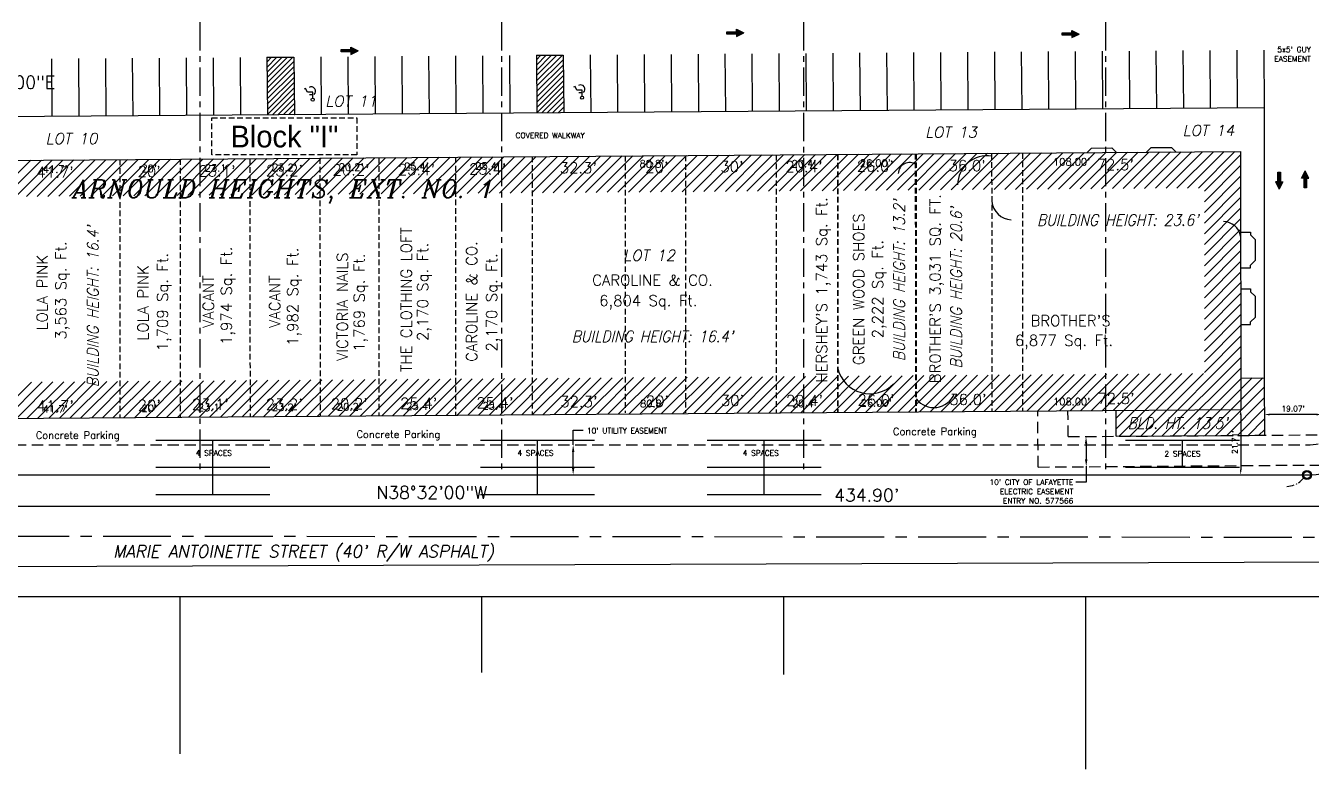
# Model space of a CAD drawing. Extents: x 316 to 4838, y -1586 to 2159.
# Drawn here: x 641.1 to 1067, y 62.2 to 308.5 of the extents above; entities that cross this region are included whole.
import ezdxf
from ezdxf.enums import TextEntityAlignment as Align

# ---------------------------------------------------------------- set-up
doc = ezdxf.new("R2010")
doc.units = 0
doc.header["$LTSCALE"] = 30
doc.header["$MEASUREMENT"] = 0
doc.header["$PDMODE"] = 34
doc.header["$PDSIZE"] = 0.05
for name, pattern in [('CENTER2', [1.125, 0.75, -0.125, 0.125, -0.125]), ('CENTER4', [0.5, 0.3125, -0.0625, 0.0625, -0.0625]), ('DASHED2', [0.375, 0.25, -0.125]), ('DASHED4', [0.1875, 0.125, -0.0625]), ('HIDDEN4', [0.09375, 0.0625, -0.03125])]:
    doc.linetypes.add(name, pattern=pattern)
doc.layers.get('0').update_dxf_attribs({"linetype": 'CONTINUOUS'})
doc.layers.get('DEFPOINTS').update_dxf_attribs({"linetype": 'CONTINUOUS'})
for name, color, linetype in [('BEARING_DIVIDE', 6, 'CONTINUOUS'), ('BLD_HT', 5, 'CONTINUOUS'), ('EASEMENT', 2, 'DASHED2'), ('EASEMENT_TXT', 2, 'CONTINUOUS'), ('LINBLDG', 4, 'CONTINUOUS'), ('LINCLRD', 1, 'CENTER2'), ('LINEDGRD', 2, 'CONTINUOUS'), ('LINLEG2', 1, 'CENTER4'), ('LINLEGAL', 7, 'CONTINUOUS'), ('LOTNUM', 3, 'HIDDEN4'), ('PARKING', 1, 'CONTINUOUS'), ('PARKING_TXT', 2, 'CONTINUOUS'), ('SUBNAME', 3, 'HIDDEN4'), ('TENANT_TXT', 3, 'CONTINUOUS'), ('TEXTL', 3, 'CONTINUOUS'), ('TOPO_TXT', 2, 'CONTINUOUS'), ('TXTBOUDIM', 6, 'CONTINUOUS'), ('TXTMISC', 3, 'CONTINUOUS'), ('TXTSTRNAME', 5, 'CONTINUOUS'), ('UNITS', 4, 'DASHED4')]:
    doc.layers.add(name, color=color, linetype=linetype)
doc.styles.add('DO240', font='DOTFONT', dxfattribs={"height": 7.2})
doc.styles.add('I', font='ITALIC.shx', dxfattribs={"height": 3})
doc.styles.add('L120', font='simplex', dxfattribs={"height": 3.6})
doc.styles.add('L140', font='simplex', dxfattribs={"height": 4.2})
doc.styles.add('L200', font='simplex', dxfattribs={"height": 6})
doc.styles.add('L60', font='simplex', dxfattribs={"height": 1.8})
doc.styles.add('L80', font='simplex', dxfattribs={"height": 2.4})
doc.dimstyles.new('ED30', dxfattribs={"dimscale": 30, "dimtxt": 0.18, "dimasz": 0.08, "dimexe": 0.18, "dimexo": 0.0625, "dimgap": 0.03, "dimtad": 1, "dimzin": 0, "dimtxsty": 'L60', "dimcen": 0, "dimse1": 1, "dimse2": 1, "dimclrd": 2, "dimclrt": 2, "dimazin": 3, "dimtfac": 1, "dimtdec": 4, "dimtofl": 0, "dimtmove": 0, "dimatfit": 3, "dimtolj": 1, "dimtzin": 0})
doc.dimstyles.get("Standard").update_dxf_attribs({"dimtxt": 0.18, "dimasz": 0.18, "dimexe": 0.18, "dimexo": 0.0625, "dimgap": 0.09, "dimtad": 0, "dimtih": 1, "dimtoh": 1, "dimdec": 4, "dimzin": 0, "dimtxsty": 'STANDARD', "dimcen": 0.09, "dimazin": 3, "dimtfac": 1, "dimtdec": 4, "dimtofl": 0, "dimtmove": 0, "dimatfit": 3, "dimtolj": 1, "dimtzin": 0})

# ---------------------------------------------------------------- blocks, each defined once
blk = doc.blocks.new('PCOR')
blk.add_circle((0.09, 0.075), 0.00159)
for centre, radius, start, end in [((0.219, -0.171), 0.278, 122.8036, 139.2683), ((0.217, -0.184), 0.288, 94.2373, 111.1072)]:
    blk.add_arc(centre, radius, start, end)
blk = doc.blocks.new('*D29')
at = {"color": 0, "linetype": 'BYBLOCK'}
blk.add_line((1068.67, 181), (1053.2, 180.99), dxfattribs=at)
for points in [[(1053.2, 181.29), (1053.2, 180.69), (1051.4, 180.99)], [(1068.67, 181.3), (1068.67, 180.7), (1070.47, 181)]]:
    blk.add_solid(points, dxfattribs=at)
at = {"layer": 'DEFPOINTS', "color": 0, "linetype": 'BYBLOCK'}
for p in [(1051.4, 180.99), (1051.4, 180.99), (1070.47, 181)]:
    blk.add_point(p, dxfattribs=at)
at = {"color": 0, "linetype": 'BYBLOCK', "insert": (1060.93, 182.96), "char_height": 1.8, "attachment_point": 5, "rotation": 0.0226, "style": 'L60'}
blk.add_mtext("\\A1;19.07'", dxfattribs=at)
blk = doc.blocks.new('TF')
for p, q in [((0.001, -0.02), (0.001, 0.02)), ((0.001, 0.02), (0.161, 0.02)), ((0.161, 0.02), (0.161, 0.06)), ((0.161, 0.06), (0.281, 0)), ((0.161, -0.06), (0.281, 0)), ((0.161, -0.02), (0.001, -0.02)), ((0.161, -0.02), (0.161, -0.06))]:
    blk.add_line(p, q)
for points in [[(0.001, 0.02), (0.001, -0.02), (0.161, 0.02), (0.161, -0.02)], [(0.161, -0.06), (0.161, 0.06), (0.281, 0), (0.161, 0.06)]]:
    blk.add_solid(points)
blk = doc.blocks.new('*D30')
at = {"color": 0, "linetype": 'BYBLOCK'}
blk.add_line((1043.57, 179.57), (1043.57, 161.46), dxfattribs=at)
for points in [[(1043.27, 179.57), (1043.87, 179.57), (1043.57, 181.37)], [(1043.27, 161.46), (1043.87, 161.46), (1043.57, 159.66)]]:
    blk.add_solid(points, dxfattribs=at)
at = {"layer": 'DEFPOINTS', "color": 0, "linetype": 'BYBLOCK'}
for p in [(1043.57, 181.37), (1043.57, 159.66), (1043.57, 159.66)]:
    blk.add_point(p, dxfattribs=at)
at = {"color": 0, "linetype": 'BYBLOCK', "insert": (1041.6, 170.51), "char_height": 1.8, "attachment_point": 5, "rotation": 89.9981, "style": 'L60'}
blk.add_mtext("\\A1;21.71'", dxfattribs=at)
blk = doc.blocks.new('IP')
for radius in [0.05, 0.0375]:
    blk.add_circle((0, 0), radius)
blk = doc.blocks.new('*D51')
at = {"color": 2, "linetype": 'BYBLOCK'}
blk.add_line((822.44, 162.06), (822.45, 167.26), dxfattribs=at)
for points in [[(822.05, 167.26), (822.85, 167.26), (822.45, 169.66)], [(822.05, 162.06), (822.85, 162.06), (822.44, 159.66)]]:
    blk.add_solid(points, dxfattribs=at)
at = {"layer": 'DEFPOINTS', "color": 0, "linetype": 'BYBLOCK'}
for p in [(822.45, 169.66), (822.45, 169.66), (822.44, 159.66)]:
    blk.add_point(p, dxfattribs=at)
blk = doc.blocks.new('HANDI')
for p, q in [((0.001, 0.067), (0.001, 0.001)), ((0.001, 0.028), (0.038, 0.028)), ((0.001, 0.001), (0.058, 0.001)), ((0.058, 0.001), (0.079, -0.041)), ((0.079, -0.041), (0.095, -0.032))]:
    blk.add_line(p, q)
blk.add_circle((0.001, 0.083), 0.0163)
blk.add_arc((0.017, -0.01), 0.0482, 132.075, 299.0546)
blk = doc.blocks.new('*D59')
at = {"color": 2, "linetype": 'BYBLOCK'}
blk.add_line((992.35, 169.99), (992.39, 164.79), dxfattribs=at)
for points in [[(992.75, 170), (991.95, 169.99), (992.34, 172.39)], [(992.79, 164.8), (991.99, 164.79), (992.41, 162.39)]]:
    blk.add_solid(points, dxfattribs=at)
at = {"layer": 'DEFPOINTS', "color": 0, "linetype": 'BYBLOCK'}
for p in [(992.34, 172.39), (992.41, 162.39), (992.41, 162.39)]:
    blk.add_point(p, dxfattribs=at)

msp = doc.modelspace()

# ---------------------------------------------------------------- hatches: boundary and pattern name
at = {"layer": 'PARKING'}
h = msp.add_hatch(dxfattribs=at)
h.set_pattern_fill('ANSI31', color=256, scale=10, style=0)
h.set_pattern_definition([(45, (187.399, 1.3644), (-0.8838835, 0.8838835), [])])
h.paths.add_polyline_path([(810.405, 279.672), (819.329, 279.737), (819.191, 298.736), (810.267, 298.671)])
h = msp.add_hatch(dxfattribs=at)
h.set_pattern_fill('ANSI31', color=256, scale=10, style=0)
h.set_pattern_definition([(45, (98.1614, 0.7147), (-0.8838835, 0.8838835), [])])
h.paths.add_polyline_path([(721.168, 279.022), (730.091, 279.087), (729.953, 298.086), (721.029, 298.021)])

# ---------------------------------------------------------------- linework, layer by layer
at = {"layer": 'BLD_HT', "color": 5}
for centre, radius, start, end in [((959.608, 255.59), 9.843, 81.42003, 178.65818), ((933.929, 259.342), 3.813, 55.69609, 177.92341), ((967.8, 250.978), 6.757, 186.18748, 267.97182), ((1037.755, 237.736), 5.888, 10.44024, 88.49462), ((920.727, 197.519), 10.962, 194.25394, 315.23383), ((941.921, 189.336), 7.345, 217.6885, 337.58443)]:
    msp.add_arc(centre, radius, start, end, dxfattribs=at)
at = {"layer": 'EASEMENT', "ltscale": 0.5}
for p, q in [((976.482, 162.278), (976.347, 180.877)), ((986.409, 172.35), (986.346, 180.95)), ((986.409, 172.35), (1096.391, 173.151)), ((423.744, 169.678), (1065.515, 169.656)), ((976.482, 162.278), (1096.464, 163.151))]:
    msp.add_line(p, q, dxfattribs=at)
msp.add_arc((1065.515, 189.656), 20, 269.99811, 2.91721, dxfattribs=at)
at = {"layer": 'EASEMENT_TXT'}
for p, q in [((822.445, 174.457), (825.72, 174.457)), ((822.445, 169.664), (822.445, 174.457)), ((992.409, 162.594), (992.409, 157.301)), ((992.409, 157.301), (988.975, 157.301))]:
    msp.add_line(p, q, dxfattribs=at)
at = {"layer": 'LINBLDG'}
for p, q in [((522.49, 277.575), (1051.358, 281.426)), ((1051.358, 281.426), (1051.394, 191.824)), ((630.725, 263.813), (1043.535, 266.819)), ((994.18, 267.959), (992.721, 266.449)), ((994.18, 267.959), (1000.93, 268.009)), ((1000.93, 268.009), (1002.41, 266.519)), ((1013.869, 268.103), (1012.41, 266.592)), ((1013.869, 268.103), (1020.618, 268.152)), ((1020.618, 268.152), (1022.099, 266.663)), ((1043.535, 266.819), (1043.569, 181.367)), ((1043.546, 240.069), (1046.846, 240.07)), ((1046.846, 240.07), (1046.846, 239.17)), ((1046.846, 239.17), (1048.331, 237.685)), ((1048.331, 237.685), (1048.335, 230.655)), ((1046.851, 229.17), (1048.335, 230.655)), ((1043.55, 228.269), (1046.85, 228.27)), ((1046.85, 228.27), (1046.851, 229.17)), ((1043.553, 221.269), (1046.853, 221.27)), ((1046.853, 221.27), (1046.853, 220.37)), ((1046.853, 220.37), (1048.338, 218.885)), ((1048.338, 218.885), (1048.343, 211.855)), ((1043.558, 209.469), (1046.858, 209.47)), ((1046.858, 210.37), (1048.343, 211.855)), ((1046.858, 209.47), (1046.858, 210.37)), ((1043.565, 191.767), (1051.394, 191.824)), ((1051.394, 191.824), (1051.401, 172.823)), ((630.49, 178.359), (1043.569, 181.367)), ((1002.312, 172.466), (1002.291, 181.066)), ((1002.312, 172.466), (1039.416, 172.736)), ((1043.405, 172.765), (1051.401, 172.823))]:
    msp.add_line(p, q, dxfattribs=at)
at = {"layer": 'LINBLDG', "color": 1}
for p, q in [((648.486, 251.942), (660.574, 264.03)), ((652.047, 251.968), (664.136, 264.056)), ((655.609, 251.994), (667.697, 264.082)), ((659.17, 252.02), (671.259, 264.108)), ((662.732, 252.046), (674.82, 264.134)), ((666.293, 252.072), (678.382, 264.16)), ((669.855, 252.098), (681.943, 264.186)), ((673.416, 252.124), (685.505, 264.212)), ((676.978, 252.149), (689.066, 264.238)), ((680.539, 252.175), (692.627, 264.264)), ((684.101, 252.201), (696.189, 264.29)), ((687.662, 252.227), (699.75, 264.316)), ((691.224, 252.253), (703.312, 264.342)), ((694.785, 252.279), (706.873, 264.367)), ((698.346, 252.305), (710.435, 264.393)), ((701.908, 252.331), (713.996, 264.419)), ((705.469, 252.357), (717.558, 264.445)), ((709.031, 252.383), (721.119, 264.471)), ((712.592, 252.409), (724.681, 264.497)), ((716.154, 252.435), (728.242, 264.523)), ((719.715, 252.461), (731.804, 264.549)), ((723.277, 252.487), (735.365, 264.575)), ((726.838, 252.513), (738.927, 264.601)), ((730.4, 252.538), (742.488, 264.627)), ((733.961, 252.564), (746.049, 264.653)), ((737.523, 252.59), (749.611, 264.679)), ((741.084, 252.616), (753.172, 264.705)), ((744.646, 252.642), (756.734, 264.731)), ((748.207, 252.668), (760.295, 264.756)), ((751.768, 252.694), (763.857, 264.782)), ((755.33, 252.72), (767.418, 264.808)), ((758.891, 252.746), (770.98, 264.834)), ((762.453, 252.772), (774.541, 264.86)), ((766.014, 252.798), (778.103, 264.886)), ((769.576, 252.824), (781.664, 264.912)), ((773.137, 252.85), (785.226, 264.938)), ((776.699, 252.876), (788.787, 264.964)), ((780.26, 252.901), (792.349, 264.99)), ((783.822, 252.927), (795.91, 265.016)), ((787.383, 252.953), (799.471, 265.042)), ((790.945, 252.979), (803.033, 265.068)), ((794.506, 253.005), (806.594, 265.094)), ((798.068, 253.031), (810.156, 265.119)), ((801.629, 253.057), (813.717, 265.145)), ((805.19, 253.083), (817.279, 265.171)), ((808.752, 253.109), (820.84, 265.197)), ((812.313, 253.135), (824.402, 265.223)), ((815.875, 253.161), (827.963, 265.249)), ((819.436, 253.187), (831.525, 265.275)), ((822.998, 253.213), (835.086, 265.301)), ((826.559, 253.239), (838.648, 265.327)), ((830.121, 253.265), (842.209, 265.353)), ((833.682, 253.29), (845.77, 265.379)), ((837.244, 253.316), (849.332, 265.405)), ((840.805, 253.342), (852.893, 265.431)), ((844.367, 253.368), (856.455, 265.457)), ((847.928, 253.394), (860.016, 265.483)), ((851.489, 253.42), (863.578, 265.508)), ((855.051, 253.446), (867.139, 265.534)), ((858.612, 253.472), (870.701, 265.56)), ((862.174, 253.498), (874.262, 265.586)), ((865.735, 253.524), (877.824, 265.612)), ((869.297, 253.55), (881.385, 265.638)), ((872.858, 253.576), (884.947, 265.664)), ((876.42, 253.602), (888.508, 265.69)), ((879.981, 253.628), (892.07, 265.716)), ((883.543, 253.653), (895.631, 265.742)), ((887.104, 253.679), (899.192, 265.768)), ((890.666, 253.705), (902.754, 265.794)), ((894.227, 253.731), (906.315, 265.82)), ((897.789, 253.757), (909.877, 265.846)), ((901.35, 253.783), (913.438, 265.871)), ((904.911, 253.809), (917, 265.897)), ((908.473, 253.835), (920.561, 265.923)), ((912.034, 253.861), (924.123, 265.949)), ((915.596, 253.887), (927.684, 265.975)), ((919.157, 253.913), (931.246, 266.001)), ((922.719, 253.939), (934.807, 266.027)), ((926.28, 253.965), (938.369, 266.053)), ((929.842, 253.991), (941.93, 266.079)), ((933.403, 254.017), (945.491, 266.105)), ((936.965, 254.042), (949.053, 266.131)), ((940.526, 254.068), (952.614, 266.157)), ((944.088, 254.094), (956.176, 266.183)), ((947.649, 254.12), (959.737, 266.209)), ((951.21, 254.146), (963.299, 266.235)), ((954.772, 254.172), (966.86, 266.26)), ((958.333, 254.198), (970.422, 266.286)), ((961.895, 254.224), (973.983, 266.312)), ((965.456, 254.25), (977.545, 266.338)), ((969.018, 254.276), (981.106, 266.364)), ((972.579, 254.302), (984.668, 266.39)), ((976.141, 254.328), (988.229, 266.416)), ((979.702, 254.354), (991.791, 266.442)), ((983.264, 254.38), (995.352, 266.468)), ((986.825, 254.405), (998.913, 266.494)), ((990.387, 254.431), (1002.475, 266.52)), ((993.948, 254.457), (1006.036, 266.546)), ((997.51, 254.483), (1009.598, 266.572)), ((1001.071, 254.509), (1013.159, 266.598)), ((1004.632, 254.535), (1016.721, 266.623)), ((1008.194, 254.561), (1020.282, 266.649)), ((1011.755, 254.587), (1023.844, 266.675)), ((1015.317, 254.613), (1027.405, 266.701)), ((1018.878, 254.639), (1030.967, 266.727)), ((1022.44, 254.665), (1034.528, 266.753)), ((1026.001, 254.691), (1038.09, 266.779)), ((1029.563, 254.717), (1041.651, 266.805)), ((1031.54, 253.723), (1043.535, 265.718)), ((630.679, 251.812), (642.767, 263.901)), ((634.24, 251.838), (646.328, 263.927)), ((637.802, 251.864), (649.89, 263.953)), ((641.363, 251.89), (653.451, 263.979)), ((644.925, 251.916), (657.013, 264.004)), ((1031.542, 250.189), (1043.537, 262.184)), ((1031.543, 246.654), (1043.538, 258.65)), ((1031.544, 243.12), (1043.54, 255.116)), ((1031.546, 239.586), (1043.541, 251.581)), ((1031.547, 236.052), (1043.542, 248.047)), ((1031.548, 232.518), (1043.544, 244.513)), ((1031.55, 228.984), (1043.545, 240.979)), ((1031.551, 225.45), (1043.547, 237.445)), ((1031.553, 221.915), (1043.548, 233.911)), ((1031.554, 218.381), (1043.549, 230.377)), ((1031.555, 214.847), (1043.551, 226.842)), ((1031.557, 211.313), (1043.552, 223.308)), ((1031.558, 207.779), (1043.554, 219.774)), ((1031.56, 204.245), (1043.555, 216.24)), ((1031.561, 200.711), (1043.556, 212.706)), ((1031.562, 197.176), (1043.558, 209.172)), ((1031.564, 193.642), (1043.559, 205.638)), ((1014.008, 172.551), (1043.56, 202.103)), ((1017.57, 172.577), (1043.562, 198.569)), ((794.738, 179.555), (806.826, 191.643)), ((798.299, 179.581), (810.388, 191.669)), ((801.861, 179.607), (813.949, 191.695)), ((805.422, 179.633), (817.511, 191.721)), ((808.984, 179.659), (821.072, 191.747)), ((812.545, 179.685), (824.634, 191.773)), ((816.107, 179.711), (828.195, 191.799)), ((819.668, 179.736), (831.756, 191.825)), ((823.23, 179.762), (835.318, 191.851)), ((826.791, 179.788), (838.879, 191.877)), ((830.353, 179.814), (842.441, 191.903)), ((833.914, 179.84), (846.002, 191.929)), ((837.475, 179.866), (849.564, 191.954)), ((841.037, 179.892), (853.125, 191.98)), ((844.598, 179.918), (856.687, 192.006)), ((848.16, 179.944), (860.248, 192.032)), ((851.721, 179.97), (863.81, 192.058)), ((855.283, 179.996), (867.371, 192.084)), ((858.844, 180.022), (870.933, 192.11)), ((862.406, 180.048), (874.494, 192.136)), ((865.967, 180.074), (878.055, 192.162)), ((869.529, 180.1), (881.617, 192.188)), ((873.09, 180.125), (885.178, 192.214)), ((876.652, 180.151), (888.74, 192.24)), ((880.213, 180.177), (892.301, 192.266)), ((883.774, 180.203), (895.863, 192.292)), ((887.336, 180.229), (899.424, 192.317)), ((890.897, 180.255), (902.986, 192.343)), ((894.459, 180.281), (906.547, 192.369)), ((898.02, 180.307), (910.109, 192.395)), ((901.582, 180.333), (913.67, 192.421)), ((905.143, 180.359), (917.232, 192.447)), ((908.705, 180.385), (920.793, 192.473)), ((912.266, 180.411), (924.355, 192.499)), ((915.828, 180.437), (927.916, 192.525)), ((919.389, 180.463), (931.477, 192.551)), ((922.951, 180.488), (935.039, 192.577)), ((926.512, 180.514), (938.6, 192.603)), ((930.074, 180.54), (942.162, 192.629)), ((933.635, 180.566), (945.723, 192.655)), ((937.196, 180.592), (949.285, 192.681)), ((940.758, 180.618), (952.846, 192.706)), ((944.319, 180.644), (956.408, 192.732)), ((947.881, 180.67), (959.969, 192.758)), ((951.442, 180.696), (963.531, 192.784)), ((955.004, 180.722), (967.092, 192.81)), ((958.565, 180.748), (970.654, 192.836)), ((962.127, 180.774), (974.215, 192.862)), ((965.688, 180.8), (977.777, 192.888)), ((969.25, 180.826), (981.338, 192.914)), ((972.811, 180.852), (984.899, 192.94)), ((976.373, 180.877), (988.461, 192.966)), ((979.934, 180.903), (992.022, 192.992)), ((983.495, 180.929), (995.584, 193.018)), ((987.057, 180.955), (999.145, 193.044)), ((990.618, 180.981), (1002.707, 193.069)), ((994.18, 181.007), (1006.268, 193.095)), ((997.741, 181.033), (1009.83, 193.121)), ((1001.303, 181.059), (1013.391, 193.147)), ((1002.297, 178.518), (1016.953, 193.173)), ((1002.306, 174.991), (1020.514, 193.199)), ((1003.324, 172.473), (1024.076, 193.225)), ((1006.885, 172.499), (1027.637, 193.251)), ((1010.447, 172.525), (1031.198, 193.277)), ((1021.131, 172.603), (1043.563, 195.035)), ((1024.693, 172.629), (1043.833, 191.769)), ((1028.254, 172.655), (1047.394, 191.795)), ((1031.816, 172.681), (1050.955, 191.821)), ((630.91, 178.362), (642.999, 190.45)), ((634.472, 178.388), (646.56, 190.476)), ((638.033, 178.414), (650.122, 190.502)), ((641.595, 178.44), (653.683, 190.528)), ((645.156, 178.466), (657.245, 190.554)), ((648.718, 178.492), (660.806, 190.58)), ((652.279, 178.518), (664.368, 190.606)), ((655.841, 178.544), (667.929, 190.632)), ((659.402, 178.57), (671.491, 190.658)), ((662.964, 178.596), (675.052, 190.684)), ((666.525, 178.621), (678.613, 190.71)), ((670.087, 178.647), (682.175, 190.736)), ((673.648, 178.673), (685.736, 190.762)), ((677.21, 178.699), (689.298, 190.788)), ((680.771, 178.725), (692.859, 190.814)), ((684.332, 178.751), (696.421, 190.839)), ((687.894, 178.777), (699.982, 190.865)), ((691.455, 178.803), (703.544, 190.891)), ((695.017, 178.829), (707.105, 190.917)), ((698.578, 178.855), (710.667, 190.943)), ((702.14, 178.881), (714.228, 190.969)), ((705.701, 178.907), (717.79, 190.995)), ((709.263, 178.933), (721.351, 191.021)), ((712.824, 178.959), (724.913, 191.047)), ((716.386, 178.984), (728.474, 191.073)), ((719.947, 179.01), (732.035, 191.099)), ((723.509, 179.036), (735.597, 191.125)), ((727.07, 179.062), (739.158, 191.151)), ((730.631, 179.088), (742.72, 191.177)), ((734.193, 179.114), (746.281, 191.202)), ((737.754, 179.14), (749.843, 191.228)), ((741.316, 179.166), (753.404, 191.254)), ((744.877, 179.192), (756.966, 191.28)), ((748.439, 179.218), (760.527, 191.306)), ((752, 179.244), (764.089, 191.332)), ((755.562, 179.27), (767.65, 191.358)), ((759.123, 179.296), (771.212, 191.384)), ((762.685, 179.322), (774.773, 191.41)), ((766.246, 179.348), (778.334, 191.436)), ((769.808, 179.373), (781.896, 191.462)), ((773.369, 179.399), (785.457, 191.488)), ((776.931, 179.425), (789.019, 191.514)), ((780.492, 179.451), (792.58, 191.54)), ((784.053, 179.477), (796.142, 191.565)), ((787.615, 179.503), (799.703, 191.591)), ((791.176, 179.529), (803.265, 191.617)), ((1035.377, 172.707), (1051.395, 188.725)), ((1038.939, 172.733), (1051.396, 185.19)), ((1042.5, 172.759), (1051.398, 181.656)), ((1046.061, 172.785), (1051.399, 178.122)), ((1049.623, 172.811), (1051.4, 174.588))]:
    msp.add_line(p, q, dxfattribs=at)
at = {"layer": 'LINCLRD', "linetype": 'CENTER2'}
msp.add_line((632.981, 139.418), (1123.576, 139.025), dxfattribs=at)
at = {"layer": 'LINEDGRD'}
for p, q in [((632.994, 149.301), (1090.933, 149.29)), ((632.968, 129.301), (1095.84, 131.004))]:
    msp.add_line(p, q, dxfattribs=at)
at = {"layer": 'LINLEG2'}
for p, q in [((698.749, 309.669), (698.744, 159.669)), ((798.749, 309.665), (798.744, 159.665)), ((898.749, 309.662), (898.744, 159.662)), ((998.749, 309.659), (998.744, 159.659))]:
    msp.add_line(p, q, dxfattribs=at)
at = {"layer": 'LINLEGAL'}
for p, q in [((630.615, 159.671), (698.744, 159.669)), ((698.744, 159.669), (998.744, 159.659)), ((998.744, 159.659), (1065.514, 159.656))]:
    msp.add_line(p, q, dxfattribs=at)
at = {"layer": 'LINLEGAL', "color": 3}
for p, q in [((492.116, 119.432), (1100.518, 119.412)), ((692.116, 119.426), (692.115, 67.329)), ((792.116, 119.422), (792.116, 94.199)), ((892.116, 119.419), (892.116, 93.533)), ((992.116, 119.416), (992.115, 62.16))]:
    msp.add_line(p, q, dxfattribs=at)
at = {"layer": 'LINLEGAL'}
msp.add_arc((1065.515, 189.656), 30, 269.99811, 2.91721, dxfattribs=at)
at = {"layer": 'PARKING'}
for p, q in [((738.877, 298.151), (739.015, 279.152)), ((747.801, 298.216), (747.939, 279.217)), ((756.724, 298.281), (756.863, 279.282)), ((765.648, 298.346), (765.786, 279.347)), ((774.572, 298.411), (774.71, 279.412)), ((783.496, 298.476), (783.634, 279.477)), ((792.419, 298.541), (792.558, 279.542)), ((801.343, 298.606), (801.481, 279.607)), ((810.267, 298.671), (819.191, 298.736)), ((810.267, 298.671), (810.405, 279.672)), ((819.191, 298.736), (819.329, 279.737)), ((828.114, 298.801), (828.253, 279.802)), ((837.038, 298.866), (837.176, 279.867)), ((845.962, 298.931), (846.1, 279.932)), ((854.886, 298.996), (855.024, 279.997)), ((863.809, 299.061), (863.948, 280.062)), ((872.733, 299.126), (872.872, 280.126)), ((881.657, 299.191), (881.795, 280.191)), ((890.581, 299.256), (890.719, 280.256)), ((899.505, 299.321), (899.643, 280.321)), ((908.428, 299.386), (908.567, 280.386)), ((917.352, 299.451), (917.49, 280.451)), ((926.276, 299.516), (926.414, 280.516)), ((935.2, 299.581), (935.338, 280.581)), ((944.123, 299.646), (944.262, 280.646)), ((953.047, 299.711), (953.185, 280.711)), ((961.971, 299.776), (962.109, 280.776)), ((970.895, 299.841), (971.033, 280.841)), ((979.818, 299.906), (979.957, 280.906)), ((988.742, 299.971), (988.88, 280.971)), ((997.666, 300.036), (997.804, 281.036)), ((1006.59, 300.101), (1006.728, 281.101)), ((1015.513, 300.166), (1015.652, 281.166)), ((1024.437, 300.231), (1024.576, 281.231)), ((1033.361, 300.296), (1033.499, 281.296)), ((1042.285, 300.36), (1042.423, 281.361)), ((1051.208, 300.425), (1051.347, 281.426)), ((649.639, 297.502), (649.777, 278.502)), ((658.563, 297.567), (658.701, 278.567)), ((667.487, 297.632), (667.625, 278.632)), ((676.41, 297.697), (676.549, 278.697)), ((685.334, 297.762), (685.473, 278.762)), ((694.258, 297.827), (694.396, 278.827)), ((703.182, 297.891), (703.32, 278.892)), ((712.105, 297.956), (712.244, 278.957)), ((721.029, 298.021), (729.953, 298.086)), ((721.029, 298.021), (721.168, 279.022)), ((729.953, 298.086), (730.091, 279.087)), ((684.199, 171.208), (722.004, 171.227)), ((703.111, 153.217), (703.101, 171.217)), ((791.728, 171.208), (829.532, 171.227)), ((810.639, 153.217), (810.63, 171.217)), ((866.804, 171.208), (904.608, 171.227)), ((885.715, 153.217), (885.706, 171.217)), ((1005.373, 171.208), (1043.177, 171.227)), ((1024.28, 162.217), (1024.275, 171.217)), ((684.204, 162.208), (722.008, 162.227)), ((791.732, 162.208), (829.537, 162.227)), ((866.808, 162.208), (904.613, 162.227)), ((1005.378, 162.208), (1043.182, 162.227)), ((684.208, 153.208), (722.013, 153.227)), ((791.737, 153.208), (829.541, 153.227)), ((866.813, 153.208), (904.617, 153.227))]:
    msp.add_line(p, q, dxfattribs=at)
at = {"layer": 'SUBNAME'}
msp.add_lwpolyline([(702.764, 278.003), (750.845, 278.003), (750.845, 265.735), (702.764, 265.735)], close=True, dxfattribs=at)
at = {"layer": 'TENANT_TXT', "color": 3, "linetype": 'HIDDEN4'}
for p, q in [((672.279, 264.116), (672.312, 178.661)), ((692.28, 264.261), (692.313, 178.807)), ((715.377, 264.429), (715.41, 179.122)), ((738.578, 264.598), (738.611, 179.146)), ((758.083, 264.74), (758.116, 179.288)), ((783.477, 264.925), (783.51, 179.466)), ((808.877, 265.11), (808.911, 179.655)), ((889.674, 265.698), (889.708, 180.237)), ((910.075, 265.847), (910.109, 180.395)), ((936.076, 266.036), (936.11, 180.582)), ((961.076, 266.046), (961.11, 180.592))]:
    msp.add_line(p, q, dxfattribs=at)
at = {"layer": 'UNITS', "linetype": 'HIDDEN4'}
for p, q in [((672.279, 264.116), (672.312, 178.661)), ((692.28, 264.261), (692.313, 178.807)), ((715.377, 264.429), (715.41, 179.122)), ((738.578, 264.598), (738.611, 179.146)), ((758.083, 264.74), (758.116, 179.288)), ((783.477, 264.925), (783.51, 179.466)), ((808.877, 265.11), (808.911, 179.655)), ((839.675, 265.334), (839.708, 180.218)), ((859.674, 265.48), (859.708, 180.226)), ((889.674, 265.698), (889.708, 180.237)), ((909.985, 265.846), (910.019, 180.394)), ((935.785, 266.034), (935.819, 180.579)), ((971.285, 266.293), (971.319, 180.841))]:
    msp.add_line(p, q, dxfattribs=at)

# ---------------------------------------------------------------- block references
at = {"layer": 'PARKING', "color": 2, "xscale": 30, "yscale": 30, "zscale": 30, "rotation": 180}
for p in [(736.202, 286.479), (825.439, 287.129)]:
    msp.add_blockref('HANDI', p, dxfattribs=at)
at = {"layer": 'PARKING_TXT', "xscale": 20, "yscale": 20, "zscale": 20}
for p in [(873.361, 306.11), (984.422, 305.732), (745.588, 300.202)]:
    msp.add_blockref('TF', p, dxfattribs=at)
for p, rotation in [((1056.318, 259.955), 270), ((1064.943, 254.791), 90)]:
    msp.add_blockref('TF', p, dxfattribs=dict(at, rotation=rotation))
at = {"layer": 'TEXTL', "xscale": 30, "yscale": 30, "zscale": 30}
msp.add_blockref('IP', (1065.514, 159.656), dxfattribs=at)
at = {"layer": 'TXTBOUDIM', "xscale": 30, "yscale": 30, "zscale": 30, "rotation": 180.1547222222222}
msp.add_blockref('PCOR', (1064.714, 158.97), dxfattribs=at)

# ---------------------------------------------------------------- texts
at = {"layer": 'BEARING_DIVIDE', "style": 'L140'}
msp.add_text('S38%%d32\'00"E', height=4.2, rotation=359.99806, dxfattribs=at).set_placement((633.119, 289.746), align=Align.MIDDLE_CENTER)
at = {"layer": 'BLD_HT', "color": 5, "style": 'I', "width": 0.9}
for s, p in [("BUILDING HEIGHT: 13.2'", (930.416, 224.092)), ("BUILDING HEIGHT: 20.6'", (949.326, 221.628)), ("BUILDING HEIGHT: 16.4'", (663.352, 215.454))]:
    msp.add_text(s, height=3.75, rotation=90, dxfattribs=at).set_placement(p, align=Align.MIDDLE)
for s, p in [("BUILDING HEIGHT: 23.6'", (1002.848, 244.117)), ("BUILDING HEIGHT: 16.4'", (848.714, 205.547)), ("BLD. HT. 13.5'", (1022.697, 176.858))]:
    msp.add_text(s, height=3.75, dxfattribs=at).set_placement(p, align=Align.MIDDLE)
at = {"layer": 'EASEMENT_TXT', "style": 'L60'}
for s, p in [('EASEMENT', (1066.811, 296.599)), ("5x5' GUY", (1066.811, 299.685)), ("10' CITY OF LAFAYETTE", (988.124, 156.368)), ('ELECTRIC EASEMENT', (988.124, 153.283)), ('ENTRY NO. 577566', (988.124, 150.197))]:
    msp.add_text(s, height=1.8, dxfattribs=at).set_placement(p, align=Align.RIGHT)
msp.add_text("10' UTILITY EASEMENT", height=1.8, dxfattribs=at).set_placement((827.019, 173.419))
at = {"layer": 'LOTNUM', "color": 5, "style": 'L120', "oblique": 12}
for s, p in [('LOT 11', (748.959, 283.495)), ('LOT 13', (947.621, 273.218)), ('LOT 14', (1032.943, 273.764)), ('LOT 12', (847.675, 232.402))]:
    msp.add_text(s, height=3.6, dxfattribs=at).set_placement(p, align=Align.MIDDLE_CENTER)
msp.add_text('LOT 10', height=3.6, dxfattribs=at).set_placement((647.74, 269.298))
at = {"layer": 'PARKING_TXT', "style": 'L120'}
for p in [(928.369, 172.884), (644.449, 171.637), (750.676, 171.961)]:
    msp.add_text('Concrete Parking', height=2.4, dxfattribs=at).set_placement(p)
at = {"layer": 'PARKING_TXT', "color": 2, "style": 'L60'}
for s, p in [('4 SPACES', (703.435, 166.937)), ('4 SPACES', (809.995, 166.937)), ('4 SPACES', (884.587, 166.937)), ('2 SPACES', (1024.31, 166.675))]:
    msp.add_text(s, height=1.8, dxfattribs=at).set_placement(p, align=Align.MIDDLE)
at = {"layer": 'SUBNAME'}
for s, height, style, p in [('Block "I"', 7.2, 'DO240', (726.804, 268.173)), ('ARNOULD HEIGHTS, EXT. NO. 1', 6, 'I', (726.804, 251.457))]:
    msp.add_text(s, height=height, dxfattribs=dict(at, style=style)).set_placement(p, align=Align.CENTER)
at = {"layer": 'TENANT_TXT', "color": 4, "style": 'L80'}
for s, p in [("26.00'", (922.553, 262.938)), ("108.00'", (987.57, 263.411)), ("41.7'", (650.88, 260.96)), ("20'", (682.016, 261.186)), ("23.1'", (704.515, 261.335)), ("23.2'", (726.825, 261.497)), ("20.2'", (748.912, 261.658)), ("25.4'", (770.563, 261.825)), ("25.4'", (794.123, 262.015)), ("80.8'", (848.552, 262.746)), ("20.4'", (898.913, 262.766)), ("23.1'", (702.268, 182.048)), ("23.2'", (726.768, 182.06)), ("20.2'", (748.315, 182.217)), ("25.4'", (771.294, 182.384)), ("25.4'", (796.527, 182.568)), ("80.8'", (848.724, 183.295)), ("20.4'", (899.085, 183.315)), ("26.00'", (922.804, 183.487)), ("108.00'", (987.593, 183.959)), ("41.7'", (650.906, 181.508)), ("20'", (682.042, 181.735))]:
    msp.add_text(s, height=2.4, rotation=359.99806, dxfattribs=at).set_placement(p, align=Align.MIDDLE_CENTER)
at = {"layer": 'TENANT_TXT', "style": 'L120'}
for s, p in [("BROTHER'S 3,031 SQ. FT.", (944.149, 190.037)), ("HERSHEY'S 1,743 Sq. Ft.", (906.57, 190.244)), ('GREEN WOOD SHOES', (918.827, 196.038)), ('THE CLOTHING LOFT', (768.959, 193.738)), ('3,563 Sq. Ft.', (654.529, 204.475)), ('1,974 Sq. Ft.', (709.373, 202.733)), ('1,982 Sq. Ft.', (731.326, 202.444)), ('2,170 Sq. Ft.', (774.405, 204.021)), ('CAROLINE & CO.', (790.627, 197.13)), ('2,222 Sq. Ft.', (925.092, 204.907)), ('LOLA PINK', (648.35, 207.565)), ('1,709 Sq. Ft.', (688.214, 200.642)), ('VICTORIA NAILS', (747.813, 197.391)), ('1,769 Sq. Ft.', (753.355, 200.466)), ('2,170 Sq. Ft.', (797.254, 200.553)), ('LOLA PINK', (681.766, 204.173)), ('VACANT', (703.434, 208.347)), ('VACANT', (725.362, 208.347))]:
    msp.add_text(s, height=3.6, rotation=90, dxfattribs=at).set_placement(p)
for s, p in [('CAROLINE & CO. ', (849.961, 222.399)), ('6,804 Sq. Ft.', (847.351, 215.616))]:
    msp.add_text(s, height=3.6, dxfattribs=at).set_placement(p, align=Align.CENTER)
for s, p in [("BROTHER'S", (973.966, 208.951)), ('6,877 Sq. Ft.', (968.759, 202.427))]:
    msp.add_text(s, height=3.6, dxfattribs=at).set_placement(p)
at = {"layer": 'TOPO_TXT', "style": 'L60'}
msp.add_text('COVERED WALKWAY', height=1.8, dxfattribs=at).set_placement((814.832, 272.14), align=Align.MIDDLE)
at = {"layer": 'TXTBOUDIM', "style": 'L140'}
for s, p in [('N38%%d32\'00"W', (775.581, 153.83)), ("434.90'", (919.691, 152.969))]:
    msp.add_text(s, height=4.2, rotation=359.99806, dxfattribs=at).set_placement(p, align=Align.MIDDLE_CENTER)
at = {"layer": 'TXTSTRNAME', "style": 'L200', "oblique": 12}
msp.add_text("MARIE ANTOINETTE STREET (40' R/W ASPHALT)", height=4, dxfattribs=at).set_placement((670.042, 132.356))
at = {"layer": 'UNITS', "color": 4, "style": 'L120'}
for s, p in [("72.5'", (1002.052, 262.433)), ("41.7'", (650.88, 259.96)), ("20'", (682.016, 260.186)), ("23.1'", (704.515, 260.335)), ("23.2'", (726.825, 260.497)), ("20.2'", (748.912, 260.658)), ("25.4'", (770.563, 260.825)), ("25.4'", (794.123, 261.015)), ("32.3'", (824.188, 261.391)), ("20'", (850.188, 261.579)), ("30'", (875.087, 261.766)), ("20.4'", (898.913, 261.766)), ("26.0'", (922.553, 261.938)), ("36.0'", (952.984, 262.131)), ("41.7'", (650.906, 182.508)), ("20'", (682.042, 182.735)), ("23.1'", (702.268, 183.048)), ("23.2'", (726.768, 183.06)), ("20.2'", (748.315, 183.217)), ("25.4'", (771.294, 183.384)), ("25.4'", (796.527, 183.568)), ("32.3'", (824.36, 183.94)), ("20'", (850.36, 184.128)), ("30'", (875.26, 184.315)), ("20.4'", (899.085, 184.315)), ("26.0'", (922.804, 184.487)), ("36.0'", (953.235, 184.68)), ("72.5'", (1002.303, 184.983))]:
    msp.add_text(s, height=3.6, rotation=359.99806, dxfattribs=at).set_placement(p, align=Align.MIDDLE_CENTER)

# ---------------------------------------------------------------- dimensions: what is measured, and where the dimension line sits
at = {"layer": 'EASEMENT_TXT'}
for p1, p2, picture, middle in [((992.338, 172.393), (992.41, 162.394), '*D59', (992.374, 167.394)), ((822.445, 159.664), (822.445, 169.664), '*D51', (822.445, 164.664))]:
    dim = msp.add_aligned_dim(p1=p1, p2=p2, distance=0, text=' ', dimstyle='ED30', override={"dimpost": "'"}, dxfattribs=at)
    dim.commit()
    dim.dimension.update_dxf_attribs({"geometry": picture, "text_midpoint": middle})
at = {"layer": 'TXTMISC'}
dim = msp.add_aligned_dim(p1=(1043.569, 181.367), p2=(1043.568, 159.657), distance=0, text="21.71'", dimstyle='STANDARD', override={"dimscale": 30, "dimtxt": 0.06, "dimasz": 0.06, "dimexo": 0, "dimgap": 0.03, "dimtad": 1, "dimtih": 0, "dimtoh": 0, "dimdec": 2, "dimzin": 7, "dimpost": "'", "dimtxsty": 'L60', "dimse1": 1, "dimse2": 1, "dimaunit": 1, "dimtdec": 2, "dimtix": 1, "dimtmove": 2, "dimtzin": 7}, dxfattribs=at)
dim.commit()
dim.dimension.update_dxf_attribs({"geometry": '*D30', "text_midpoint": (1041.597, 170.512)})
dim = msp.add_aligned_dim(p1=(1070.471, 179.673), p2=(1051.398, 179.666), distance=0, text="19.07'", dimstyle='STANDARD', override={"dimscale": 30, "dimtxt": 0.06, "dimasz": 0.06, "dimexo": 0, "dimgap": 0.03, "dimtad": 1, "dimtih": 0, "dimtoh": 0, "dimdec": 2, "dimzin": 7, "dimpost": "'", "dimtxsty": 'L60', "dimse1": 1, "dimse2": 1, "dimaunit": 1, "dimtdec": 2, "dimtix": 1, "dimtmove": 2, "dimtzin": 7}, dxfattribs=at)
dim.commit()
dim.dimension.update_dxf_attribs({"geometry": '*D29', "text_midpoint": (1060.934, 181.641), "insert": (0, -1.323)})

doc.saveas('drawing.dxf')
